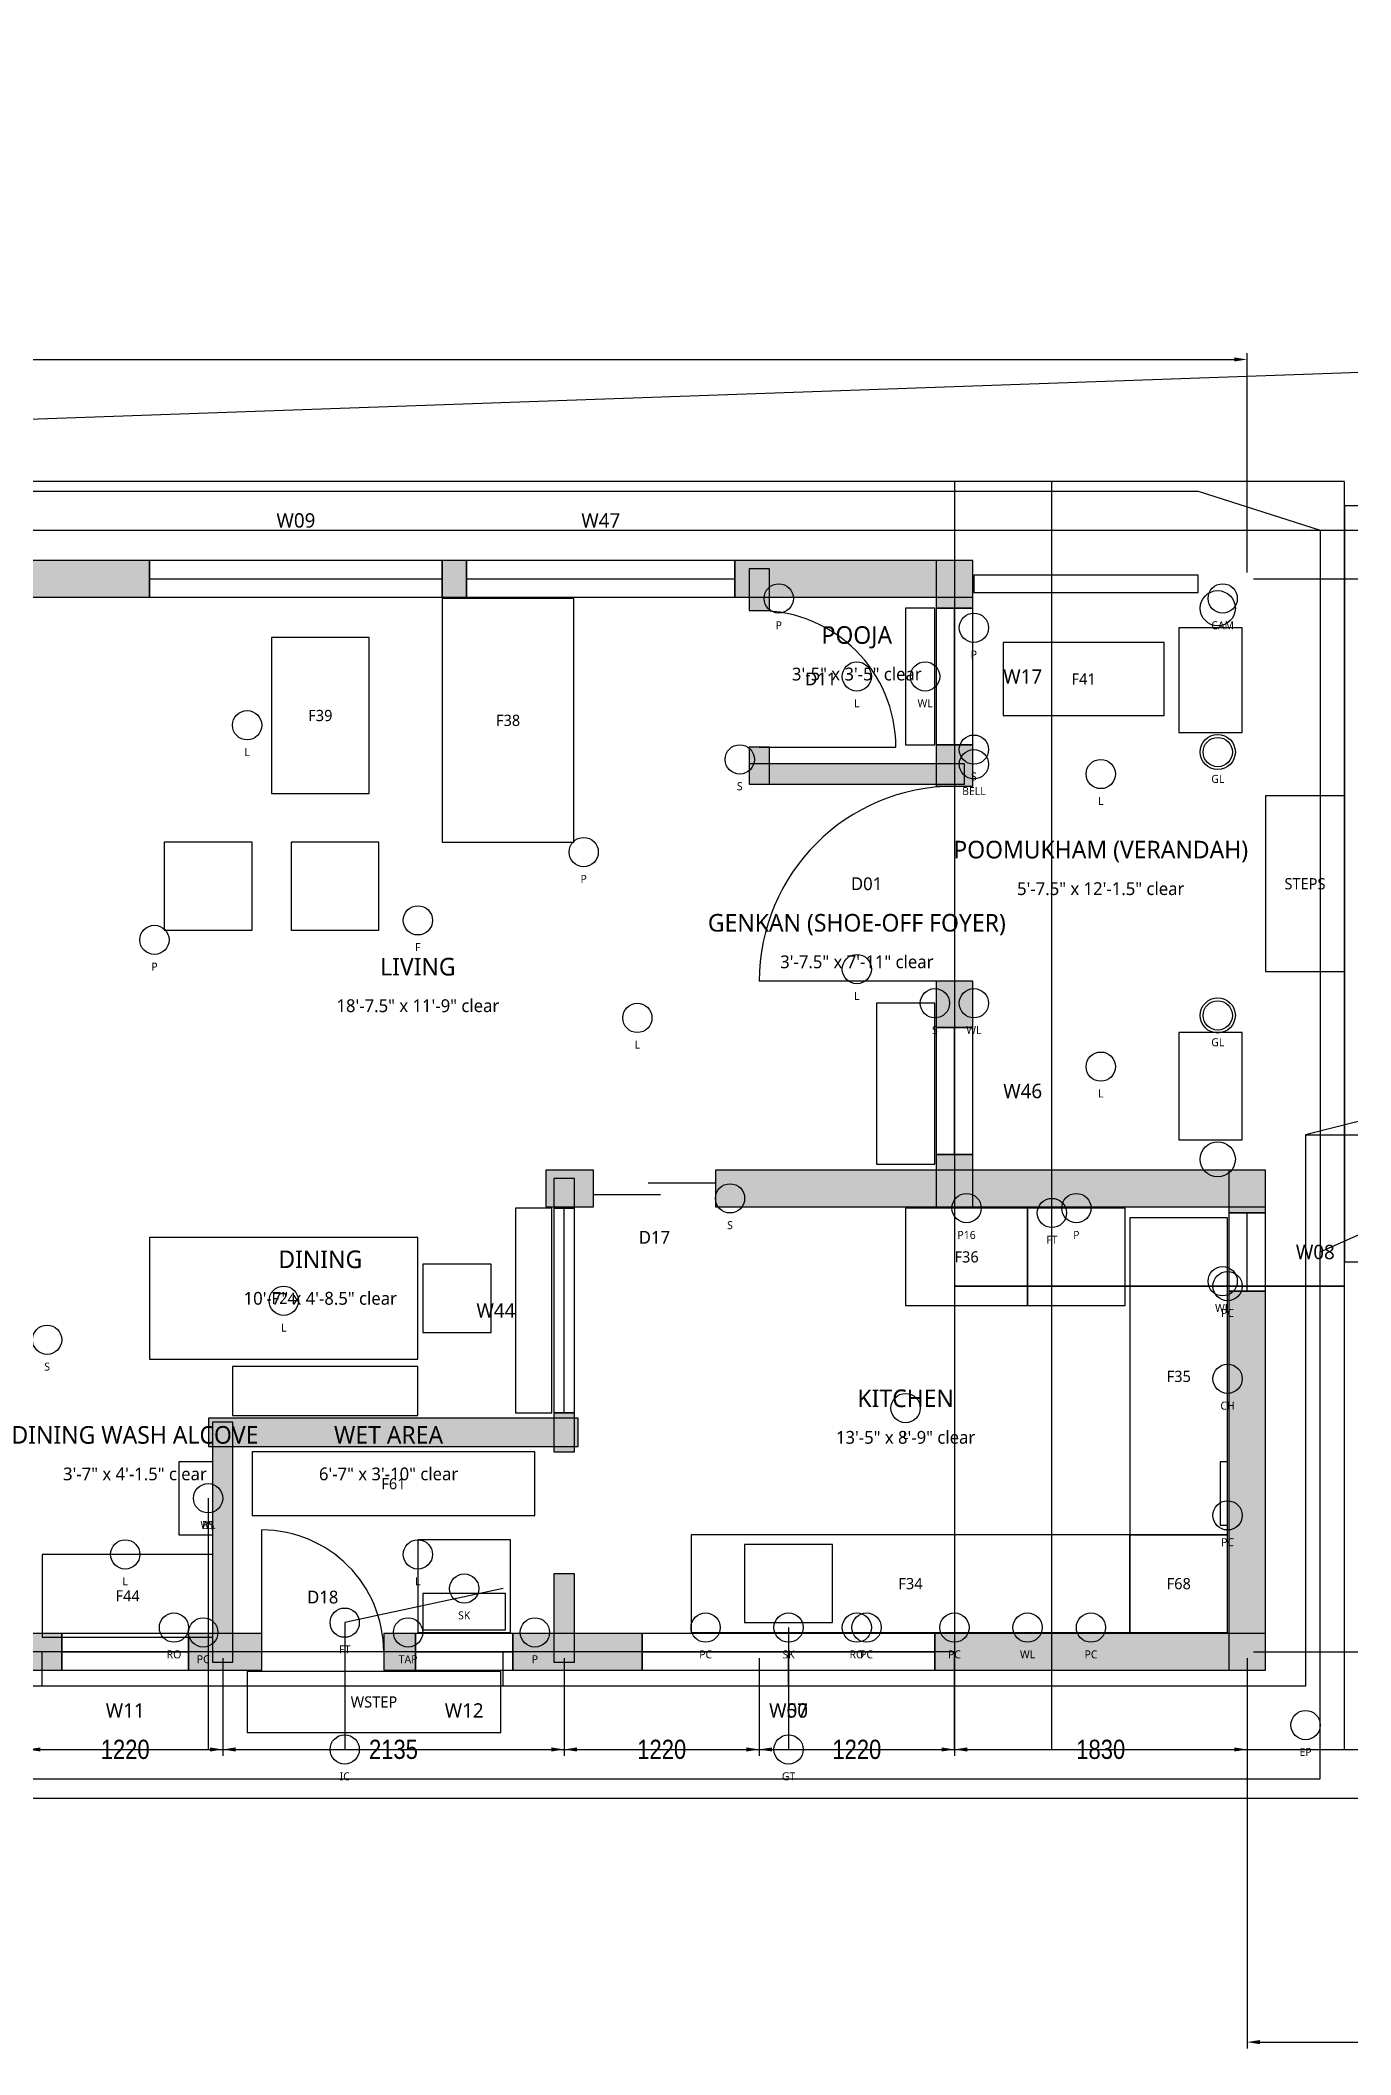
# Model space of a CAD drawing. Header units: millimetres. Extents: x 1402 to 55543, y -1603 to 24384.
# Drawn here: x 12881 to 21069, y -1603 to 10986 of the extents above; entities that cross this region are included whole.
import ezdxf
from ezdxf.enums import TextEntityAlignment as Align

# ---------------------------------------------------------------- set-up
doc = ezdxf.new("R2010")
doc.units = ezdxf.units.MM
doc.linetypes.add('DASHED', pattern=[1.524, 1.27, -0.254])
for name, color, linetype in [('A-ANNO-DIMS', 1, 'Continuous'), ('A-ANNO-TEXT', 7, 'Continuous'), ('A-AREA-IDEN', 2, 'Continuous'), ('A-COLS', 32, 'Continuous'), ('A-DOOR', 3, 'Continuous'), ('A-FLOR-FIXT', 150, 'Continuous'), ('A-FURN', 140, 'Continuous'), ('A-GLAZ', 4, 'Continuous'), ('A-JALI', 30, 'Continuous'), ('A-ROOF-OTLN', 9, 'DASHED'), ('A-SITE', 8, 'Continuous'), ('A-WALL-EXT', 7, 'Continuous'), ('A-WALL-INT', 8, 'Continuous'), ('A-WALL-PATT', 8, 'Continuous'), ('A-WALL-WET', 5, 'Continuous'), ('C-PROP', 1, 'Continuous'), ('E-LITE', 2, 'Continuous'), ('E-POWR', 1, 'Continuous'), ('P-DOMW', 5, 'Continuous'), ('P-FIXT', 4, 'Continuous'), ('P-SANR', 34, 'Continuous'), ('P-SANR-GREY', 94, 'Continuous'), ('P-STRM', 140, 'Continuous')]:
    doc.layers.add(name, color=color, linetype=linetype)
doc.styles.add('OpenSans', font='OpenSans-Regular.ttf')
doc.styles.add('OpenSansCondensed-Light', font='OpenSansCondensed-Light.ttf')
doc.dimstyles.get("Standard").update_dxf_attribs({"dimtxt": 2.5, "dimasz": 2.5, "dimexe": 1.25, "dimexo": 0.625, "dimtad": 1, "dimcen": 2.5, "dimazin": 3, "dimtfac": 1, "dimtmove": 0, "dimatfit": 3})

# ---------------------------------------------------------------- blocks, each defined once
blk = doc.blocks.new('_CLOSEDFILLED')
at = {"color": 0, "linetype": 'BYBLOCK'}
blk.add_solid([(-1, 0.16), (0, 0), (-1, -0.16)], dxfattribs=at)
blk = doc.blocks.new('*D1')
for p, q in [((4267.2, 7660), (4267.2, 9031.6)), ((4347.2, 8991.6), (12044.4, 8991.6)), ((12644.4, 8991.6), (20341.6, 8991.6)), ((20421.6, 7660), (20421.6, 9031.6))]:
    blk.add_line(p, q)
at = {"layer": 'Defpoints'}
for p in [(4267.2, 8991.6), (4267.2, 7620), (20421.6, 7620)]:
    blk.add_point(p, dxfattribs=at)
at = {"layer": 'A-ANNO-DIMS', "xscale": 80, "yscale": 80, "rotation": 180}
blk.add_blockref('_CLOSEDFILLED', (4267.2, 8991.6), dxfattribs=at)
at = {"layer": 'A-ANNO-DIMS', "xscale": 80, "yscale": 80}
blk.add_blockref('_CLOSEDFILLED', (20421.6, 8991.6), dxfattribs=at)
at = {"layer": 'A-ANNO-DIMS', "insert": (12344.4, 8991.6), "char_height": 120, "attachment_point": 5, "style": 'OpenSansCondensed-Light'}
blk.add_mtext('16155', dxfattribs=at)
blk = doc.blocks.new('*D2')
for p, q in [((20461.6, 7620), (21985.6, 7620)), ((21945.6, 4507.2), (21945.6, 7540)), ((21945.6, 994.4), (21945.6, 4027.2)), ((20461.6, 914.4), (21985.6, 914.4))]:
    blk.add_line(p, q)
at = {"layer": 'Defpoints'}
for p in [(20421.6, 7620), (20421.6, 914.4), (21945.6, 914.4)]:
    blk.add_point(p, dxfattribs=at)
at = {"layer": 'A-ANNO-DIMS', "xscale": 80, "yscale": 80}
for p, rotation in [((21945.6, 7620), 90), ((21945.6, 914.4), 270)]:
    blk.add_blockref('_CLOSEDFILLED', p, dxfattribs=dict(at, rotation=rotation))
at = {"layer": 'A-ANNO-DIMS', "insert": (21945.6, 4267.2), "char_height": 120, "attachment_point": 5, "rotation": 90, "style": 'OpenSansCondensed-Light'}
blk.add_mtext('6705', dxfattribs=at)
blk = doc.blocks.new('*D7')
for p, q in [((12801.6, 874.4), (12801.6, 264.8)), ((14020.8, 874.4), (14020.8, 264.8)), ((12881.6, 304.8), (13171.2, 304.8)), ((13651.2, 304.8), (13940.8, 304.8))]:
    blk.add_line(p, q)
at = {"layer": 'Defpoints'}
for p in [(12801.6, 914.4), (14020.8, 914.4), (12801.6, 304.8)]:
    blk.add_point(p, dxfattribs=at)
at = {"layer": 'A-ANNO-DIMS', "xscale": 80, "yscale": 80, "rotation": 180}
blk.add_blockref('_CLOSEDFILLED', (12801.6, 304.8), dxfattribs=at)
at = {"layer": 'A-ANNO-DIMS', "xscale": 80, "yscale": 80}
blk.add_blockref('_CLOSEDFILLED', (14020.8, 304.8), dxfattribs=at)
at = {"layer": 'A-ANNO-DIMS', "insert": (13411.2, 304.8), "char_height": 120, "attachment_point": 5, "style": 'OpenSansCondensed-Light'}
blk.add_mtext('1220', dxfattribs=at)
blk = doc.blocks.new('*D8')
for p, q in [((14020.8, 874.4), (14020.8, 264.8)), ((16154.4, 874.4), (16154.4, 264.8)), ((14100.8, 304.8), (14847.6, 304.8)), ((15327.6, 304.8), (16074.4, 304.8))]:
    blk.add_line(p, q)
at = {"layer": 'Defpoints'}
for p in [(14020.8, 914.4), (16154.4, 914.4), (14020.8, 304.8)]:
    blk.add_point(p, dxfattribs=at)
at = {"layer": 'A-ANNO-DIMS', "xscale": 80, "yscale": 80, "rotation": 180}
blk.add_blockref('_CLOSEDFILLED', (14020.8, 304.8), dxfattribs=at)
at = {"layer": 'A-ANNO-DIMS', "xscale": 80, "yscale": 80}
blk.add_blockref('_CLOSEDFILLED', (16154.4, 304.8), dxfattribs=at)
at = {"layer": 'A-ANNO-DIMS', "insert": (15087.6, 304.8), "char_height": 120, "attachment_point": 5, "style": 'OpenSansCondensed-Light'}
blk.add_mtext('2135', dxfattribs=at)
blk = doc.blocks.new('*D9')
for p, q in [((16154.4, 874.4), (16154.4, 264.8)), ((17373.6, 874.4), (17373.6, 264.8)), ((16234.4, 304.8), (16524, 304.8)), ((17004, 304.8), (17293.6, 304.8))]:
    blk.add_line(p, q)
at = {"layer": 'Defpoints'}
for p in [(16154.4, 914.4), (17373.6, 914.4), (16154.4, 304.8)]:
    blk.add_point(p, dxfattribs=at)
at = {"layer": 'A-ANNO-DIMS', "xscale": 80, "yscale": 80, "rotation": 180}
blk.add_blockref('_CLOSEDFILLED', (16154.4, 304.8), dxfattribs=at)
at = {"layer": 'A-ANNO-DIMS', "xscale": 80, "yscale": 80}
blk.add_blockref('_CLOSEDFILLED', (17373.6, 304.8), dxfattribs=at)
at = {"layer": 'A-ANNO-DIMS', "insert": (16764, 304.8), "char_height": 120, "attachment_point": 5, "style": 'OpenSansCondensed-Light'}
blk.add_mtext('1220', dxfattribs=at)
blk = doc.blocks.new('*D10')
for p, q in [((17373.6, 874.4), (17373.6, 264.8)), ((18592.8, 874.4), (18592.8, 264.8)), ((17453.6, 304.8), (17743.2, 304.8)), ((18223.2, 304.8), (18512.8, 304.8))]:
    blk.add_line(p, q)
at = {"layer": 'Defpoints'}
for p in [(17373.6, 914.4), (18592.8, 914.4), (17373.6, 304.8)]:
    blk.add_point(p, dxfattribs=at)
at = {"layer": 'A-ANNO-DIMS', "xscale": 80, "yscale": 80, "rotation": 180}
blk.add_blockref('_CLOSEDFILLED', (17373.6, 304.8), dxfattribs=at)
at = {"layer": 'A-ANNO-DIMS', "xscale": 80, "yscale": 80}
blk.add_blockref('_CLOSEDFILLED', (18592.8, 304.8), dxfattribs=at)
at = {"layer": 'A-ANNO-DIMS', "insert": (17983.2, 304.8), "char_height": 120, "attachment_point": 5, "style": 'OpenSansCondensed-Light'}
blk.add_mtext('1220', dxfattribs=at)
blk = doc.blocks.new('*D11')
for p, q in [((18592.8, 874.4), (18592.8, 264.8)), ((20421.6, 874.4), (20421.6, 264.8)), ((18672.8, 304.8), (19267.2, 304.8)), ((19747.2, 304.8), (20341.6, 304.8))]:
    blk.add_line(p, q)
at = {"layer": 'Defpoints'}
for p in [(18592.8, 914.4), (20421.6, 914.4), (18592.8, 304.8)]:
    blk.add_point(p, dxfattribs=at)
at = {"layer": 'A-ANNO-DIMS', "xscale": 80, "yscale": 80, "rotation": 180}
blk.add_blockref('_CLOSEDFILLED', (18592.8, 304.8), dxfattribs=at)
at = {"layer": 'A-ANNO-DIMS', "xscale": 80, "yscale": 80}
blk.add_blockref('_CLOSEDFILLED', (20421.6, 304.8), dxfattribs=at)
at = {"layer": 'A-ANNO-DIMS', "insert": (19507.2, 304.8), "char_height": 120, "attachment_point": 5, "style": 'OpenSansCondensed-Light'}
blk.add_mtext('1830', dxfattribs=at)
blk = doc.blocks.new('*D15')
for p, q in [((20421.6, 874.4), (20421.6, -1564)), ((53644.8, 874.4), (53644.8, -1564)), ((20501.6, -1524), (36733.2, -1524)), ((37333.2, -1524), (53564.8, -1524))]:
    blk.add_line(p, q)
at = {"layer": 'Defpoints'}
for p in [(20421.6, 914.4), (53644.8, 914.4), (20421.6, -1524)]:
    blk.add_point(p, dxfattribs=at)
at = {"layer": 'A-ANNO-DIMS', "xscale": 80, "yscale": 80, "rotation": 180}
blk.add_blockref('_CLOSEDFILLED', (20421.6, -1524), dxfattribs=at)
at = {"layer": 'A-ANNO-DIMS', "xscale": 80, "yscale": 80}
blk.add_blockref('_CLOSEDFILLED', (53644.8, -1524), dxfattribs=at)
at = {"layer": 'A-ANNO-DIMS', "insert": (37033.2, -1524), "char_height": 120, "attachment_point": 5, "style": 'OpenSansCondensed-Light'}
blk.add_mtext('33225', dxfattribs=at)

msp = doc.modelspace()

# ---------------------------------------------------------------- hatches: boundary and pattern name
at = {"layer": 'A-WALL-PATT'}
for color, points in [(250, [(11582.4, 7505.7), (13563.6, 7505.7), (13563.6, 7734.3), (11582.4, 7734.3)]), (250, [(15392.4, 7505.7), (15544.8, 7505.7), (15544.8, 7734.3), (15392.4, 7734.3)]), (250, [(17221.2, 7505.7), (18707.1, 7505.7), (18707.1, 7734.3), (17221.2, 7734.3)]), (8, [(17309.592, 7421.88), (17437.608, 7421.88), (17437.608, 7684.008), (17309.592, 7684.008)]), (250, [(18478.5, 7437.12), (18707.1, 7437.12), (18707.1, 7734.3), (18478.5, 7734.3)]), (8, [(17309.592, 6336.792), (17437.608, 6336.792), (17437.608, 6568.44), (17309.592, 6568.44)]), (250, [(18478.5, 6324.6), (18707.1, 6324.6), (18707.1, 6583.68), (18478.5, 6583.68)]), (8, [(17309.592, 6336.792), (18656.808, 6336.792), (18656.808, 6464.808), (17309.592, 6464.808)]), (250, [(18478.5, 4815.84), (18707.1, 4815.84), (18707.1, 5105.4), (18478.5, 5105.4)]), (250, [(16040.1, 3695.7), (16337.28, 3695.7), (16337.28, 3924.3), (16040.1, 3924.3)]), (250, [(17099.28, 3695.7), (20535.9, 3695.7), (20535.9, 3924.3), (17099.28, 3924.3)]), (250, [(18478.5, 3695.7), (18707.1, 3695.7), (18707.1, 4023.36), (18478.5, 4023.36)]), (250, [(20307.3, 3657.6), (20535.9, 3657.6), (20535.9, 3924.3), (20307.3, 3924.3)]), (8, [(16090.392, 3688.08), (16218.408, 3688.08), (16218.408, 3874.008), (16090.392, 3874.008)]), (250, [(20307.3, 800.1), (20535.9, 800.1), (20535.9, 3169.92), (20307.3, 3169.92)]), (8, [(16090.392, 2164.08), (16218.408, 2164.08), (16218.408, 2407.92), (16090.392, 2407.92)]), (5, [(13932.408, 2197.608), (16242.792, 2197.608), (16242.792, 2374.392), (13932.408, 2374.392)]), (8, [(13956.792, 850.392), (14084.808, 850.392), (14084.808, 2350.008), (13956.792, 2350.008)]), (8, [(16090.392, 850.392), (16218.408, 850.392), (16218.408, 1402.08), (16090.392, 1402.08)]), (250, [(12268.2, 800.1), (13014.96, 800.1), (13014.96, 1028.7), (12268.2, 1028.7)]), (250, [(13807.44, 800.1), (14264.64, 800.1), (14264.64, 1028.7), (13807.44, 1028.7)]), (250, [(15026.64, 800.1), (15224.76, 800.1), (15224.76, 1028.7), (15026.64, 1028.7)]), (250, [(15834.36, 800.1), (16642.08, 800.1), (16642.08, 1028.7), (15834.36, 1028.7)]), (250, [(18470.88, 800.1), (20535.9, 800.1), (20535.9, 1028.7), (18470.88, 1028.7)])]:
    msp.add_hatch(color=color, dxfattribs=at).paths.add_polyline_path(points)

# ---------------------------------------------------------------- linework, layer by layer
at = {"layer": 'A-COLS'}
for centre in [(20238.72, 7437.12), (20238.72, 6537.96), (20238.72, 4892.04), (20238.72, 3992.88)]:
    msp.add_circle(centre, 109.728, dxfattribs=at)
at = {"layer": 'A-DOOR'}
for p, q in [((17373.6, 6568.44), (18227.04, 6568.44)), ((18592.8, 5105.4), (17373.6, 5105.4)), ((16680.18, 3846.576), (17099.28, 3846.576)), ((16337.28, 3773.424), (16756.38, 3773.424)), ((14264.64, 914.4), (14264.64, 1676.4))]:
    msp.add_line(p, q, dxfattribs=at)
for centre, radius, start, end in [((17373.6, 6568.44), 853.44, 0, 90), ((18592.8, 5105.4), 1219.2, 90, 180), ((14264.64, 914.4), 762, 0, 90)]:
    msp.add_arc(centre, radius, start, end, dxfattribs=at)
at = {"layer": 'A-FLOR-FIXT'}
for points in [[(14203.68, 1767.84), (15971.52, 1767.84), (15971.52, 2164.08), (14203.68, 2164.08)], [(20253.96, 1706.88), (20299.68, 1706.88), (20299.68, 2103.12), (20253.96, 2103.12)], [(15270.48, 1051.56), (15788.64, 1051.56), (15788.64, 1280.16), (15270.48, 1280.16)]]:
    msp.add_lwpolyline(points, close=True, dxfattribs=at)
at = {"layer": 'A-FURN'}
for points in [[(15392.4, 5974.08), (16215.36, 5974.08), (16215.36, 7498.08), (15392.4, 7498.08)], [(18288, 6583.68), (18470.88, 6583.68), (18470.88, 7437.12), (18288, 7437.12)], [(19994.88, 6659.88), (20391.12, 6659.88), (20391.12, 7315.2), (19994.88, 7315.2)], [(14325.6, 6278.88), (14935.2, 6278.88), (14935.2, 7254.24), (14325.6, 7254.24)], [(18897.6, 6766.56), (19903.44, 6766.56), (19903.44, 7223.76), (18897.6, 7223.76)], [(13655.04, 5425.44), (14203.68, 5425.44), (14203.68, 5974.08), (13655.04, 5974.08)], [(14447.52, 5425.44), (14996.16, 5425.44), (14996.16, 5974.08), (14447.52, 5974.08)], [(18105.12, 3962.4), (18470.88, 3962.4), (18470.88, 4968.24), (18105.12, 4968.24)], [(19994.88, 4114.8), (20391.12, 4114.8), (20391.12, 4785.36), (19994.88, 4785.36)], [(15849.6, 2407.92), (16078.2, 2407.92), (16078.2, 3688.08), (15849.6, 3688.08)], [(18288, 3078.48), (19050, 3078.48), (19050, 3688.08), (18288, 3688.08)], [(19050, 3078.48), (19659.6, 3078.48), (19659.6, 3688.08), (19050, 3688.08)], [(19690.08, 1645.92), (20299.68, 1645.92), (20299.68, 3627.12), (19690.08, 3627.12)], [(13563.6, 2743.2), (15240, 2743.2), (15240, 3505.2), (13563.6, 3505.2)], [(15270.48, 2910.84), (15697.2, 2910.84), (15697.2, 3337.56), (15270.48, 3337.56)], [(14081.76, 2392.68), (15240, 2392.68), (15240, 2697.48), (14081.76, 2697.48)], [(13746.48, 1645.92), (13959.84, 1645.92), (13959.84, 2103.12), (13746.48, 2103.12)], [(16946.88, 1036.32), (19690.08, 1036.32), (19690.08, 1645.92), (16946.88, 1645.92)], [(19690.08, 1036.32), (20299.68, 1036.32), (20299.68, 1645.92), (19690.08, 1645.92)], [(12893.04, 1005.84), (13959.84, 1005.84), (13959.84, 1524), (12893.04, 1524)], [(15240, 1036.32), (15819.12, 1036.32), (15819.12, 1615.44), (15240, 1615.44)], [(17282.16, 1097.28), (17830.8, 1097.28), (17830.8, 1584.96), (17282.16, 1584.96)]]:
    msp.add_lwpolyline(points, close=True, dxfattribs=at)
at = {"layer": 'A-GLAZ'}
for p, q in [((13563.6, 7620), (15392.4, 7620)), ((15544.8, 7620), (17221.2, 7620)), ((18592.8, 6583.68), (18592.8, 7437.12)), ((18592.8, 4023.36), (18592.8, 4815.84)), ((16154.4, 2407.92), (16154.4, 3688.08)), ((20421.6, 3169.92), (20421.6, 3657.6)), ((13014.96, 914.4), (13807.44, 914.4)), ((15224.76, 914.4), (15834.36, 914.4)), ((16642.08, 914.4), (18470.88, 914.4)), ((16642.08, 914.4), (18470.88, 914.4))]:
    msp.add_line(p, q, dxfattribs=at)
for points in [[(13563.6, 7505.7), (15392.4, 7505.7), (15392.4, 7734.3), (13563.6, 7734.3)], [(15544.8, 7505.7), (17221.2, 7505.7), (17221.2, 7734.3), (15544.8, 7734.3)], [(18478.5, 6583.68), (18707.1, 6583.68), (18707.1, 7437.12), (18478.5, 7437.12)], [(18478.5, 4023.36), (18707.1, 4023.36), (18707.1, 4815.84), (18478.5, 4815.84)], [(16090.392, 2407.92), (16218.408, 2407.92), (16218.408, 3688.08), (16090.392, 3688.08)], [(20307.3, 3169.92), (20535.9, 3169.92), (20535.9, 3657.6), (20307.3, 3657.6)], [(13014.96, 800.1), (13807.44, 800.1), (13807.44, 1028.7), (13014.96, 1028.7)], [(15224.76, 800.1), (15834.36, 800.1), (15834.36, 1028.7), (15224.76, 1028.7)], [(16642.08, 800.1), (18470.88, 800.1), (18470.88, 1028.7), (16642.08, 1028.7)], [(16642.08, 800.1), (18470.88, 800.1), (18470.88, 1028.7), (16642.08, 1028.7)]]:
    msp.add_lwpolyline(points, close=True, dxfattribs=at)
at = {"layer": 'A-JALI'}
msp.add_lwpolyline([(18714.72, 7536.18), (20116.8, 7536.18), (20116.8, 7642.86), (18714.72, 7642.86)], close=True, dxfattribs=at)
at = {"layer": 'A-ROOF-OTLN'}
for points in [[(3657.6, 304.8), (19202.4, 304.8), (19202.4, 8229.6), (3657.6, 8229.6)], [(18592.8, 3200.4), (21031.2, 3200.4), (21031.2, 8229.6), (18592.8, 8229.6)], [(18592.8, 304.8), (21031.2, 304.8), (21031.2, 3200.4), (18592.8, 3200.4)], [(3657.6, 304.8), (18592.8, 304.8), (18592.8, 914.4), (3657.6, 914.4)]]:
    msp.add_lwpolyline(points, close=True, dxfattribs=at)
at = {"layer": 'A-SITE'}
for points in [[(21031.2, 3352.8), (24993.6, 3352.8), (24993.6, 8077.2), (21031.2, 8077.2)], [(20535.9, 5166.36), (21031.2, 5166.36), (21031.2, 6263.64), (20535.9, 6263.64)], [(14173.2, 411.48), (15758.16, 411.48), (15758.16, 792.48), (14173.2, 792.48)]]:
    msp.add_lwpolyline(points, close=True, dxfattribs=at)
at = {"layer": 'A-WALL-EXT'}
for points in [[(11582.4, 7505.7), (13563.6, 7505.7), (13563.6, 7734.3), (11582.4, 7734.3)], [(15392.4, 7505.7), (15544.8, 7505.7), (15544.8, 7734.3), (15392.4, 7734.3)], [(17221.2, 7505.7), (18707.1, 7505.7), (18707.1, 7734.3), (17221.2, 7734.3)], [(18478.5, 7437.12), (18707.1, 7437.12), (18707.1, 7734.3), (18478.5, 7734.3)], [(18478.5, 6324.6), (18707.1, 6324.6), (18707.1, 6583.68), (18478.5, 6583.68)], [(18478.5, 4815.84), (18707.1, 4815.84), (18707.1, 5105.4), (18478.5, 5105.4)], [(16040.1, 3695.7), (16337.28, 3695.7), (16337.28, 3924.3), (16040.1, 3924.3)], [(17099.28, 3695.7), (20535.9, 3695.7), (20535.9, 3924.3), (17099.28, 3924.3)], [(18478.5, 3695.7), (18707.1, 3695.7), (18707.1, 4023.36), (18478.5, 4023.36)], [(20307.3, 3657.6), (20535.9, 3657.6), (20535.9, 3924.3), (20307.3, 3924.3)], [(20307.3, 800.1), (20535.9, 800.1), (20535.9, 3169.92), (20307.3, 3169.92)], [(12268.2, 800.1), (13014.96, 800.1), (13014.96, 1028.7), (12268.2, 1028.7)], [(13807.44, 800.1), (14264.64, 800.1), (14264.64, 1028.7), (13807.44, 1028.7)], [(15026.64, 800.1), (15224.76, 800.1), (15224.76, 1028.7), (15026.64, 1028.7)], [(15834.36, 800.1), (16642.08, 800.1), (16642.08, 1028.7), (15834.36, 1028.7)], [(18470.88, 800.1), (20535.9, 800.1), (20535.9, 1028.7), (18470.88, 1028.7)]]:
    msp.add_lwpolyline(points, close=True, dxfattribs=at)
at = {"layer": 'A-WALL-INT'}
for points in [[(17309.592, 7421.88), (17437.608, 7421.88), (17437.608, 7684.008), (17309.592, 7684.008)], [(17309.592, 6336.792), (17437.608, 6336.792), (17437.608, 6568.44), (17309.592, 6568.44)], [(17309.592, 6336.792), (18656.808, 6336.792), (18656.808, 6464.808), (17309.592, 6464.808)], [(16090.392, 3688.08), (16218.408, 3688.08), (16218.408, 3874.008), (16090.392, 3874.008)], [(16090.392, 2164.08), (16218.408, 2164.08), (16218.408, 2407.92), (16090.392, 2407.92)], [(13956.792, 850.392), (14084.808, 850.392), (14084.808, 2350.008), (13956.792, 2350.008)], [(16090.392, 850.392), (16218.408, 850.392), (16218.408, 1402.08), (16090.392, 1402.08)]]:
    msp.add_lwpolyline(points, close=True, dxfattribs=at)
at = {"layer": 'A-WALL-WET'}
msp.add_lwpolyline([(13932.408, 2197.608), (16242.792, 2197.608), (16242.792, 2374.392), (13932.408, 2374.392)], close=True, dxfattribs=at)
at = {"layer": 'C-PROP'}
msp.add_lwpolyline([(1828.8, 0), (53644.8, 0), (53644.8, 12192), (27736.8, 9144), (1828.8, 8229.6)], close=True, dxfattribs=at)
at = {"layer": 'E-LITE'}
for centre in [(17983.2, 7010.4), (18409.92, 7010.4), (14173.2, 6705.6), (17251.68, 6492.24), (18714.72, 6553.2), (20238.72, 6537.96), (19507.2, 6400.8), (15240, 5486.4), (17983.2, 5181.6), (18470.88, 4968.24), (18714.72, 4968.24), (16611.6, 4876.8), (20238.72, 4892.04), (19507.2, 4572), (17190.72, 3749.04), (20269.2, 3230.88), (14401.8, 3108.96), (12923.52, 2865.12), (18288, 2438.4), (13929.36, 1874.52), (13411.2, 1524), (15240, 1524), (19050, 1066.8)]:
    msp.add_circle(centre, 91.44, dxfattribs=at)
at = {"layer": 'E-POWR'}
for centre in [(17495.52, 7498.08), (20269.2, 7498.08), (18714.72, 7315.2), (18714.72, 6461.76), (16276.32, 5913.12), (13594.08, 5364.48), (18669, 3688.08), (19354.8, 3688.08), (20299.68, 3200.4), (20299.68, 2621.28), (20299.68, 1767.84), (17038.32, 1066.8), (18044.16, 1066.8), (18592.8, 1066.8), (19446.24, 1066.8), (13898.88, 1036.32), (15971.52, 1036.32), (20787.36, 457.2)]:
    msp.add_circle(centre, 91.44, dxfattribs=at)
at = {"layer": 'P-DOMW'}
for points in [[(47853.6, 5943.6), (47853.6, 5364.48), (25603.2, 5364.48), (20787.36, 4145.28), (20787.36, 701.04), (12893.04, 701.04), (12893.04, 914.4)], [(20787.36, 4145.28), (21214.08, 4145.28)], [(12893.04, 701.04), (9144, 701.04), (9144, 914.4)], [(15773.4, 701.04), (15773.4, 914.4)], [(17556.48, 701.04), (17556.48, 914.4)]]:
    msp.add_lwpolyline(points, dxfattribs=at)
at = {"layer": 'P-FIXT'}
for centre in [(19202.4, 3657.6), (13929.36, 1874.52), (15529.56, 1310.64), (13716, 1066.8), (14782.8, 1097.28), (17556.48, 1066.8), (17983.2, 1066.8), (15179.04, 1036.32), (14782.8, 304.8), (17556.48, 304.8)]:
    msp.add_circle(centre, 91.44, dxfattribs=at)
at = {"layer": 'P-SANR'}
msp.add_lwpolyline([(10271.76, 2377.44), (10271.76, 548.64), (3840.48, 548.64), (3840.48, 7924.8), (25542.24, 7924.8)], dxfattribs=at)
at = {"layer": 'P-SANR-GREY'}
for points in [[(3657.6, 8046.72), (3657.6, 304.8), (17556.48, 304.8)], [(13929.36, 1874.52), (13929.36, 304.8)], [(15773.4, 1310.64), (14782.8, 1097.28)], [(17556.48, 1066.8), (17556.48, 304.8), (26944.32, 304.8), (27188.16, 1371.6)], [(14782.8, 1097.28), (14782.8, 304.8)]]:
    msp.add_lwpolyline(points, dxfattribs=at)
at = {"layer": 'P-STRM'}
for points in [[(3657.6, 8168.64), (20116.8, 8168.64), (20878.8, 7924.8), (20878.8, 3413.76)], [(3657.6, 121.92), (20878.8, 121.92), (20878.8, 3413.76), (24993.6, 5242.56), (44958, 5364.48), (45720, 6400.8)]]:
    msp.add_lwpolyline(points, dxfattribs=at)

# ---------------------------------------------------------------- texts
at = {"layer": 'A-ANNO-TEXT', "style": 'OpenSans'}
for s, p in [('STEPS', (20783.55, 5715)), ('WSTEP', (14965.68, 601.98))]:
    msp.add_text(s, height=70, dxfattribs=at).set_placement(p, align=Align.MIDDLE_CENTER)
at = {"layer": 'A-AREA-IDEN', "style": 'OpenSans'}
for s, height, p in [('POOJA', 110, (17983.2, 7269.48)), ('3\'-5" x 3\'-5" clear', 80, (17983.2, 7025.64)), ('POOMUKHAM (VERANDAH)', 110, (19507.2, 5928.36)), ('5\'-7.5" x 12\'-1.5" clear', 80, (19507.2, 5684.52)), ('GENKAN (SHOE-OFF FOYER)', 110, (17983.2, 5471.16)), ('LIVING', 110, (15240, 5196.84)), ('3\'-7.5" x 7\'-11" clear', 80, (17983.2, 5227.32)), ('18\'-7.5" x 11\'-9" clear', 80, (15240, 4953)), ('DINING', 110, (14630.4, 3368.04)), ('10\'-7" x 4\'-8.5" clear', 80, (14630.4, 3124.2)), ('KITCHEN', 110, (18288, 2499.36)), ('DINING WASH ALCOVE', 110, (13472.16, 2270.76)), ('WET AREA', 110, (15057.12, 2270.76)), ('13\'-5" x 8\'-9" clear', 80, (18288, 2255.52)), ('3\'-7" x 4\'-1.5" clear', 80, (13472.16, 2026.92)), ('6\'-7" x 3\'-10" clear', 80, (15057.12, 2026.92))]:
    msp.add_text(s, height=height, dxfattribs=at).set_placement(p, align=Align.MIDDLE_CENTER)
at = {"layer": 'A-DOOR', "style": 'OpenSans'}
for s, p in [('D11', (17757.648, 6995.16)), ('D01', (18044.16, 5715)), ('D17', (16718.28, 3505.2)), ('D18', (14645.64, 1257.3))]:
    msp.add_text(s, height=80, dxfattribs=at).set_placement(p, align=Align.MIDDLE_CENTER)
at = {"layer": 'A-FURN', "style": 'OpenSans'}
for s, p in [('F41', (19400.52, 6995.16)), ('F39', (14630.4, 6766.56)), ('F38', (15803.88, 6736.08)), ('F36', (18669, 3383.28)), ('F24', (14401.8, 3124.2)), ('F35', (19994.88, 2636.52)), ('F61', (15087.6, 1965.96)), ('F44', (13426.44, 1264.92)), ('F34', (18318.48, 1341.12)), ('F68', (19994.88, 1341.12))]:
    msp.add_text(s, height=70, dxfattribs=at).set_placement(p, align=Align.MIDDLE_CENTER)
at = {"layer": 'A-GLAZ', "style": 'OpenSans'}
for s, p in [('W09', (14478, 7985.76)), ('W47', (16383, 7985.76)), ('W17', (19019.52, 7010.4)), ('W46', (19019.52, 4419.6)), ('W08', (20848.32, 3413.76)), ('W44', (15727.68, 3048)), ('W11', (13411.2, 548.64)), ('W12', (15529.56, 548.64)), ('W07', (17556.48, 548.64)), ('W50', (17556.48, 548.64))]:
    msp.add_text(s, height=90, dxfattribs=at).set_placement(p, align=Align.MIDDLE_CENTER)
at = {"layer": 'E-LITE', "style": 'OpenSans'}
for s, p in [('L', (17983.2, 6842.76)), ('WL', (18409.92, 6842.76)), ('L', (14173.2, 6537.96)), ('S', (17251.68, 6324.6)), ('S', (18714.72, 6385.56)), ('GL', (20238.72, 6370.32)), ('L', (19507.2, 6233.16)), ('F', (15240, 5318.76)), ('L', (17983.2, 5013.96)), ('S', (18470.88, 4800.6)), ('WL', (18714.72, 4800.6)), ('L', (16611.6, 4709.16)), ('GL', (20238.72, 4724.4)), ('L', (19507.2, 4404.36)), ('S', (17190.72, 3581.4)), ('WL', (20269.2, 3063.24)), ('L', (14401.8, 2941.32)), ('S', (12923.52, 2697.48)), ('L', (18288, 2270.76)), ('WL', (13929.36, 1706.88)), ('L', (13411.2, 1356.36)), ('L', (15240, 1356.36)), ('WL', (19050, 899.16))]:
    msp.add_text(s, height=50, dxfattribs=at).set_placement(p, align=Align.MIDDLE_CENTER)
at = {"layer": 'E-POWR', "style": 'OpenSans'}
for s, p in [('P', (17495.52, 7330.44)), ('CAM', (20269.2, 7330.44)), ('P', (18714.72, 7147.56)), ('BELL', (18714.72, 6294.12)), ('P', (16276.32, 5745.48)), ('P', (13594.08, 5196.84)), ('P16', (18669, 3520.44)), ('P', (19354.8, 3520.44)), ('PC', (20299.68, 3032.76)), ('CH', (20299.68, 2453.64)), ('PC', (20299.68, 1600.2)), ('PC', (13898.88, 868.68)), ('P', (15971.52, 868.68)), ('PC', (17038.32, 899.16)), ('PC', (18044.16, 899.16)), ('PC', (18592.8, 899.16)), ('PC', (19446.24, 899.16)), ('EP', (20787.36, 289.56))]:
    msp.add_text(s, height=50, dxfattribs=at).set_placement(p, align=Align.MIDDLE_CENTER)
at = {"layer": 'P-FIXT', "style": 'OpenSans'}
for s, p in [('FT', (19202.4, 3489.96)), ('BS', (13929.36, 1706.88)), ('SK', (15529.56, 1143)), ('RO', (13716, 899.16)), ('FT', (14782.8, 929.64)), ('TAP', (15179.04, 868.68)), ('SK', (17556.48, 899.16)), ('RO', (17983.2, 899.16)), ('IC', (14782.8, 137.16)), ('GT', (17556.48, 137.16))]:
    msp.add_text(s, height=50, dxfattribs=at).set_placement(p, align=Align.MIDDLE_CENTER)

# ---------------------------------------------------------------- dimensions: what is measured, and where the dimension line sits
at = {"layer": 'A-ANNO-DIMS'}
for base, p1, p2, picture, middle in [((4267.2, 8991.6), (4267.2, 7620), (20421.6, 7620), '*D1', (12344.4, 8991.6)), ((12801.6, 304.8), (12801.6, 914.4), (14020.8, 914.4), '*D7', (13411.2, 304.8)), ((14020.8, 304.8), (14020.8, 914.4), (16154.4, 914.4), '*D8', (15087.6, 304.8)), ((16154.4, 304.8), (16154.4, 914.4), (17373.6, 914.4), '*D9', (16764, 304.8)), ((17373.6, 304.8), (17373.6, 914.4), (18592.8, 914.4), '*D10', (17983.2, 304.8)), ((18592.8, 304.8), (18592.8, 914.4), (20421.6, 914.4), '*D11', (19507.2, 304.8)), ((20421.6, -1524), (20421.6, 914.4), (53644.8, 914.4), '*D15', (37033.2, -1524))]:
    dim = msp.add_linear_dim(base=base, p1=p1, p2=p2, dimstyle='Standard', override={"dimtxt": 120, "dimasz": 80, "dimexe": 40, "dimexo": 40, "dimdec": 0, "dimrnd": 5}, dxfattribs=at)
    dim.commit()
    dim.dimension.update_dxf_attribs({"geometry": picture, "text_midpoint": middle})
dim = msp.add_linear_dim(base=(21945.6, 914.4), p1=(20421.6, 914.4), p2=(20421.6, 7620), angle=90, dimstyle='Standard', override={"dimtxt": 120, "dimasz": 80, "dimexe": 40, "dimexo": 40, "dimdec": 0, "dimrnd": 5}, dxfattribs=at)
dim.commit()
dim.dimension.update_dxf_attribs({"geometry": '*D2', "text_midpoint": (21945.6, 4267.2)})

doc.saveas('drawing.dxf')
